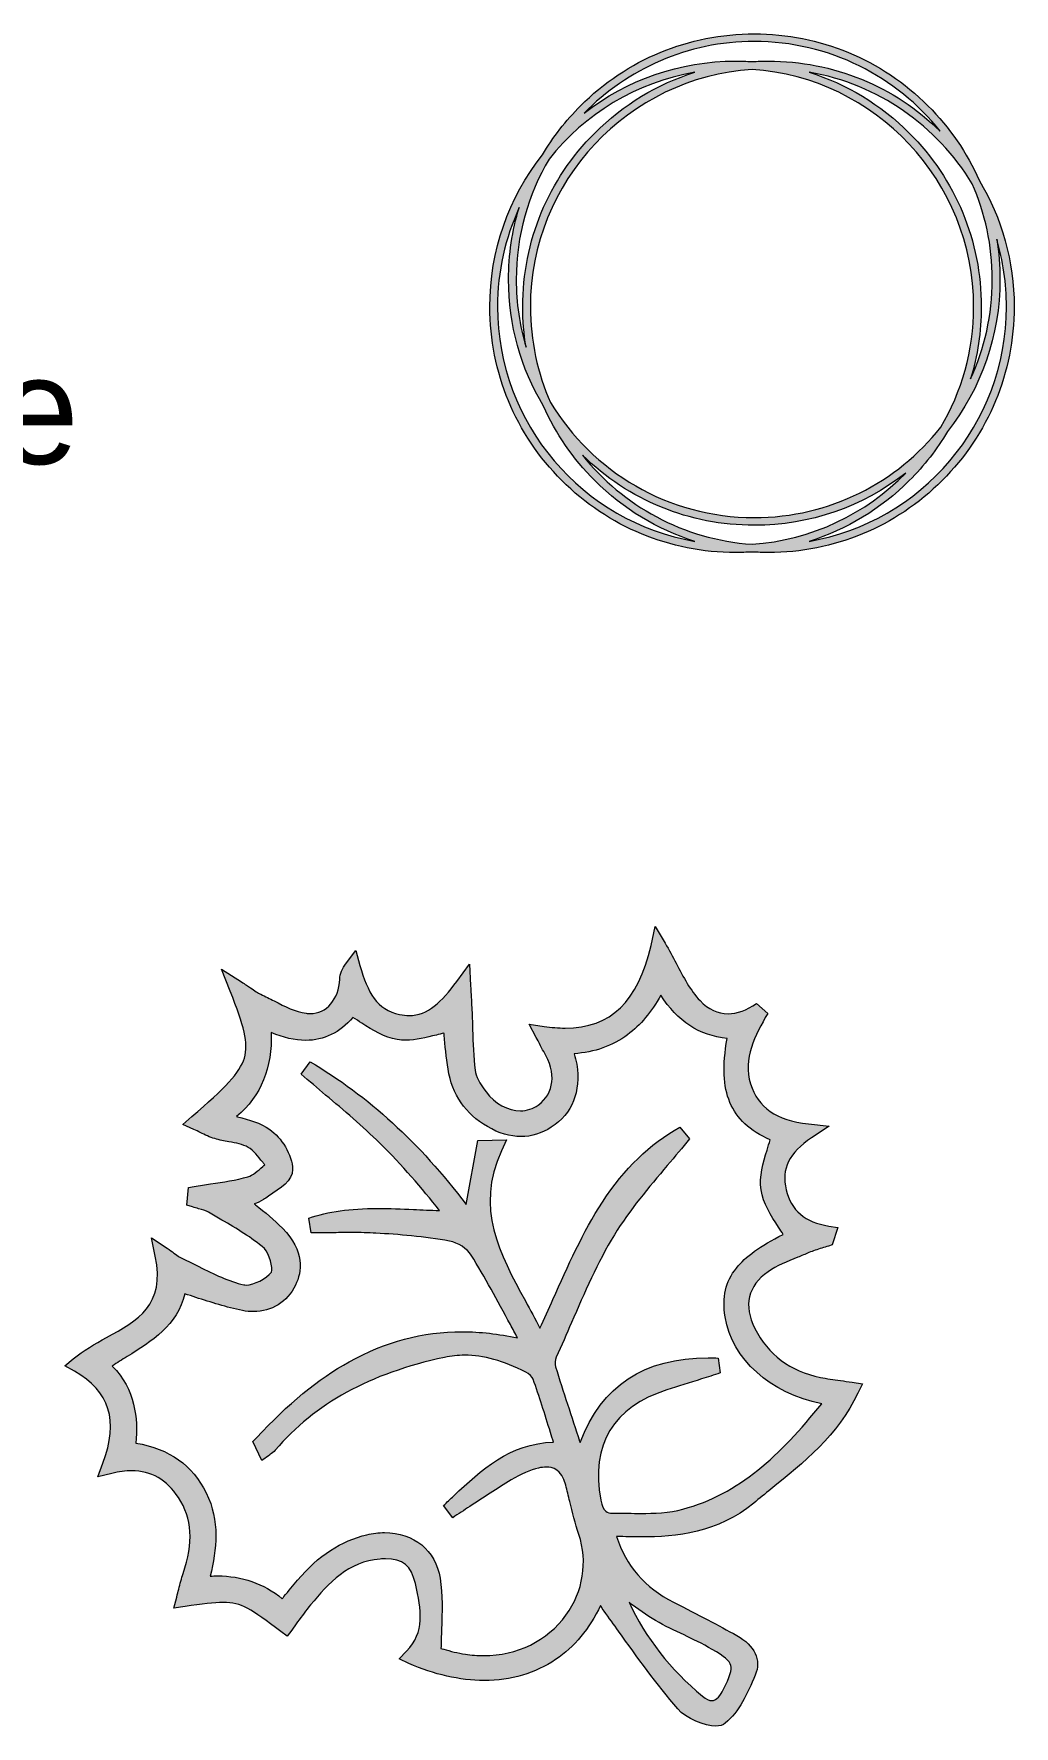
# Model space of a CAD drawing. Header units: inches. Extents: x 792 to 7891, y -1159 to 2748.
# Drawn here: x 2479 to 3759, y -1122 to 1087 of the extents above; entities that cross this region are included whole.
import ezdxf

# ---------------------------------------------------------------- set-up
doc = ezdxf.new("R2010")
doc.units = ezdxf.units.IN
doc.header["$MEASUREMENT"] = 0
doc.layers.add('Layer 1', color=7, linetype='Continuous')

# ---------------------------------------------------------------- blocks, each defined once
blk = doc.blocks.new('block 8')
at = {"layer": 'Layer 1', "lineweight": 0}
for points, knots in [([(3547.3, -672.8), (3542, -672), (3537, -671.4), (3532.2, -670.7), (3522.5, -669.4), (3514.1, -668.2), (3505.8, -666.5), (3466.2, -658.5), (3437.4, -637), (3420.2, -602.7), (3405.1, -572.6), (3411.1, -547), (3437.6, -528.6), (3449, -520.7), (3462.2, -515.4), (3476.2, -509.7), (3481, -507.8), (3486, -505.8), (3490.8, -503.7), (3496.1, -501.4), (3501.8, -499.6), (3507.7, -497.8), (3510.5, -497), (3513.4, -496.1), (3516.2, -495.2), (3516.2, -495.2), (3521.1, -493.6), (3521.1, -493.6), (3521.1, -493.6), (3528.5, -470.9), (3528.5, -470.9), (3528.5, -470.9), (3516.9, -469), (3516.9, -469), (3485.8, -464.1), (3467.5, -448.6), (3461, -421.6), (3454.4, -394.6), (3465, -373), (3494.2, -353.9), (3494.2, -353.9), (3517.3, -338.8), (3517.3, -338.8), (3517.3, -338.8), (3490, -335.6), (3490, -335.6), (3447.7, -330.6), (3424.4, -314.4), (3414.5, -283.3), (3403.9, -250.1), (3420.6, -220.3), (3436.9, -191.4), (3436.9, -191.4), (3422.4, -178.3), (3422.4, -178.3), (3409.6, -187.3), (3397.1, -191.8), (3385.2, -191.8), (3371.8, -191.8), (3359.5, -186.1), (3348.7, -174.7), (3336, -161.5), (3326.9, -144.1), (3317.3, -125.8), (3312.8, -117.2), (3308.2, -108.4), (3303, -99.7), (3303, -99.7), (3290.2, -78.1), (3290.2, -78.1), (3290.2, -78.1), (3284.6, -102.6), (3284.6, -102.6), (3267.9, -176.2), (3232.2, -210.5), (3172.5, -210.5), (3163.9, -210.5), (3154.7, -209.7), (3145.2, -208.3), (3145.2, -208.3), (3125.6, -205.4), (3125.6, -205.4), (3125.6, -205.4), (3134.8, -222.9), (3134.8, -222.9), (3136.5, -225.9), (3137.8, -228.5), (3138.9, -230.7), (3141.1, -234.9), (3142.6, -238), (3144.5, -241.1), (3161.2, -269), (3158.5, -295.8), (3137.3, -311), (3130.6, -315.9), (3122.5, -318.5), (3114, -318.5), (3097.8, -318.5), (3081, -309.2), (3069.2, -293.8), (3060.8, -282.9), (3056.1, -273.4), (3055, -265.5), (3052.7, -248.2), (3052.2, -230.1), (3051.7, -212.5), (3051.5, -205.1), (3051.2, -197.3), (3050.9, -189.7), (3050.6, -184), (3050.3, -178.3), (3049.9, -170.5), (3049.6, -166.1), (3049.4, -161.1), (3049, -155), (3049, -155), (3047.5, -127.2), (3047.5, -127.2), (3047.5, -127.2), (3031, -149.6), (3031, -149.6), (3011.3, -176.4), (2993.1, -194.2), (2968.9, -194.2), (2964.9, -194.2), (2960.7, -193.7), (2956.4, -192.8), (2926.5, -186.5), (2914.8, -164.5), (2904.6, -128.7), (2904.6, -128.7), (2899.1, -109.3), (2899.1, -109.3), (2899.1, -109.3), (2887, -125.4), (2887, -125.4), (2881.3, -133.1), (2878.5, -139.8), (2878.2, -146.7), (2877, -173.1), (2861.1, -191.6), (2839.5, -191.6), (2837.8, -191.6), (2836.1, -191.5), (2834.3, -191.2), (2820.5, -189.5), (2806.9, -182.5), (2792.4, -175), (2786.9, -172.1), (2781.1, -169.1), (2775.3, -166.4), (2771.3, -164.6), (2767.3, -161.9), (2761.7, -158.1), (2758.4, -155.8), (2754.7, -153.3), (2750, -150.3), (2750, -150.3), (2724, -133.6), (2724, -133.6), (2724, -133.6), (2735.3, -162.4), (2735.3, -162.4), (2753.1, -207.8), (2759.6, -230), (2753.7, -249.6), (2747.6, -269.6), (2728.5, -288.6), (2685.1, -326.1), (2685.1, -326.1), (2673.3, -336.4), (2673.3, -336.4), (2673.3, -336.4), (2687.5, -342.8), (2687.5, -342.8), (2690.5, -344.2), (2693.4, -345.6), (2696.1, -346.9), (2702.5, -350), (2708.4, -353), (2715.1, -354.9), (2721.1, -356.7), (2727.3, -357.9), (2733.3, -358.9), (2742.8, -360.7), (2751.7, -362.3), (2758.6, -366.3), (2765.6, -370.3), (2771.5, -377.8), (2777.7, -385.7), (2778.6, -386.8), (2779.4, -387.9), (2780.3, -389), (2779.5, -389.8), (2778.7, -390.5), (2777.8, -391.2), (2771.1, -397.1), (2764.7, -402.7), (2758.2, -404.6), (2742.7, -409.2), (2726.6, -411.6), (2709.5, -414), (2702.5, -415), (2695.3, -416.1), (2688.2, -417.3), (2688.2, -417.3), (2680.6, -418.6), (2680.6, -418.6), (2680.6, -418.6), (2678.5, -441.6), (2678.5, -441.6), (2678.5, -441.6), (2686.1, -444), (2686.1, -444), (2688.8, -444.9), (2691.4, -445.6), (2694, -446.3), (2698.8, -447.6), (2703.4, -448.8), (2706.8, -450.9), (2712.6, -454.3), (2718.5, -457.8), (2724.2, -461.1), (2743.5, -472.4), (2763.6, -484), (2779.8, -498.5), (2786.6, -504.5), (2791.1, -524.2), (2788.9, -529), (2782.6, -537.6), (2766.3, -546), (2755.9, -546), (2754.8, -546), (2753.9, -545.9), (2753, -545.7), (2733.1, -541.3), (2714.3, -531.9), (2694.3, -522), (2687.3, -518.5), (2680.1, -514.9), (2672.9, -511.5), (2669.6, -510), (2666.3, -507.6), (2661.7, -504.3), (2659.2, -502.4), (2656.3, -500.3), (2652.9, -498), (2652.9, -498), (2632.5, -484.2), (2632.5, -484.2), (2632.5, -484.2), (2637.4, -508.3), (2637.4, -508.3), (2650.5, -572.4), (2615, -591.9), (2573.8, -614.5), (2558.8, -622.8), (2543.3, -631.3), (2530.3, -642.3), (2530.3, -642.3), (2519.3, -651.6), (2519.3, -651.6), (2519.3, -651.6), (2531.9, -658.6), (2531.9, -658.6), (2578.1, -684.6), (2589.8, -722.7), (2569, -778.7), (2569, -778.7), (2562.4, -796.3), (2562.4, -796.3), (2562.4, -796.3), (2580.7, -791.9), (2580.7, -791.9), (2589.9, -789.7), (2598.6, -788.5), (2606.6, -788.5), (2632.2, -788.5), (2652.2, -800), (2667.7, -823.5), (2685.5, -850.8), (2687.5, -882.2), (2673.7, -922.5), (2671.5, -929.2), (2669.8, -935.9), (2668, -943), (2667.2, -946.3), (2666.3, -949.7), (2665.4, -953.3), (2665.4, -953.3), (2661.5, -968), (2661.5, -968), (2661.5, -968), (2676.5, -965.7), (2676.5, -965.7), (2698.5, -962.4), (2713.9, -960.3), (2726, -960.3), (2750, -960.3), (2762.4, -968.8), (2801.4, -998.4), (2801.4, -998.4), (2809.4, -1004.5), (2809.4, -1004.5), (2809.4, -1004.5), (2815.5, -996.4), (2815.5, -996.4), (2818.1, -992.9), (2820.7, -989.3), (2823.2, -985.8), (2828.7, -978.4), (2834.3, -970.6), (2840.2, -963.5), (2863.5, -935), (2889.8, -906.9), (2930.8, -903.7), (2933.3, -903.5), (2935.7, -903.4), (2938, -903.4), (2960.6, -903.4), (2971.6, -912.4), (2977, -935.8), (2985.1, -970.5), (2989.4, -999.1), (2965.5, -1023.9), (2965.5, -1023.9), (2955.6, -1034.2), (2955.6, -1034.2), (2955.6, -1034.2), (2968.6, -1040), (2968.6, -1040), (3001.1, -1054.5), (3035, -1062.2), (3066.8, -1062.2), (3102, -1062.2), (3133.4, -1053), (3160, -1034.9), (3184.4, -1018.4), (3204.1, -994.7), (3218.8, -964.3), (3220.1, -966.9), (3221.6, -969.4), (3223.3, -971.7), (3229.7, -980.4), (3236.1, -989.4), (3242.3, -998), (3266.6, -1031.9), (3291.8, -1066.9), (3319.5, -1099.3), (3330.1, -1111.8), (3355.4, -1121.9), (3369.2, -1121.9), (3374.4, -1121.9), (3378.6, -1120.6), (3381.6, -1118), (3399.6, -1102.9), (3410.4, -1079.7), (3420.7, -1055.2), (3428.9, -1035.7), (3419.9, -1016.4), (3396.6, -1003.6), (3372.8, -990.5), (3346.6, -976.7), (3314.1, -960.1), (3276.6, -940.9), (3252.2, -912.7), (3239.7, -874.2), (3250.3, -874.6), (3260.9, -874.9), (3271.4, -874.9), (3317.9, -874.9), (3371.8, -869.6), (3418.7, -830.7), (3426, -824.6), (3433.6, -818.5), (3441, -812.5), (3483.9, -778), (3528.2, -742.2), (3554.8, -687.1), (3554.8, -687.1), (3560.7, -674.9), (3560.7, -674.9), (3560.7, -674.9), (3547.3, -672.8), (3547.3, -672.8)], [0, 0, 0, 0, 1, 1, 1, 2, 2, 2, 3, 3, 3, 4, 4, 4, 5, 5, 5, 6, 6, 6, 7, 7, 7, 8, 8, 8, 9, 9, 9, 10, 10, 10, 11, 11, 11, 12, 12, 12, 13, 13, 13, 14, 14, 14, 15, 15, 15, 16, 16, 16, 17, 17, 17, 18, 18, 18, 19, 19, 19, 20, 20, 20, 21, 21, 21, 22, 22, 22, 23, 23, 23, 24, 24, 24, 25, 25, 25, 26, 26, 26, 27, 27, 27, 28, 28, 28, 29, 29, 29, 30, 30, 30, 31, 31, 31, 32, 32, 32, 33, 33, 33, 34, 34, 34, 35, 35, 35, 36, 36, 36, 37, 37, 37, 38, 38, 38, 39, 39, 39, 40, 40, 40, 41, 41, 41, 42, 42, 42, 43, 43, 43, 44, 44, 44, 45, 45, 45, 46, 46, 46, 47, 47, 47, 48, 48, 48, 49, 49, 49, 50, 50, 50, 51, 51, 51, 52, 52, 52, 53, 53, 53, 54, 54, 54, 55, 55, 55, 56, 56, 56, 57, 57, 57, 58, 58, 58, 59, 59, 59, 60, 60, 60, 61, 61, 61, 62, 62, 62, 63, 63, 63, 64, 64, 64, 65, 65, 65, 66, 66, 66, 67, 67, 67, 68, 68, 68, 69, 69, 69, 70, 70, 70, 71, 71, 71, 72, 72, 72, 73, 73, 73, 74, 74, 74, 75, 75, 75, 76, 76, 76, 77, 77, 77, 78, 78, 78, 79, 79, 79, 80, 80, 80, 81, 81, 81, 82, 82, 82, 83, 83, 83, 84, 84, 84, 85, 85, 85, 86, 86, 86, 87, 87, 87, 88, 88, 88, 89, 89, 89, 90, 90, 90, 91, 91, 91, 92, 92, 92, 93, 93, 93, 94, 94, 94, 95, 95, 95, 96, 96, 96, 97, 97, 97, 98, 98, 98, 99, 99, 99, 100, 100, 100, 101, 101, 101, 102, 102, 102, 103, 103, 103, 104, 104, 104, 105, 105, 105, 106, 106, 106, 107, 107, 107, 108, 108, 108, 109, 109, 109, 110, 110, 110, 111, 111, 111, 112, 112, 112, 113, 113, 113, 114, 114, 114, 115, 115, 115, 116, 116, 116, 117, 117, 117, 118, 118, 118, 119, 119, 119, 120, 120, 120, 121, 121, 121, 122, 122, 122, 123, 123, 123, 124, 124, 124, 125, 125, 125, 126, 126, 126, 127, 127, 127, 128, 128, 128, 128]), ([(3326.3, -838.6), (3308.3, -843.5), (3288.4, -844.1), (3271.3, -844.1), (3265.8, -844.1), (3260.1, -844), (3254.6, -844), (3249.1, -843.9), (3243.3, -843.8), (3237.7, -843.8), (3236.5, -843.8), (3235.3, -843.8), (3234.1, -843.8), (3234.1, -843.8), (3234, -843.8), (3234, -843.8), (3228.2, -843.8), (3221.9, -842.5), (3219, -826.8), (3205.7, -754.3), (3235.6, -704.6), (3305.3, -683), (3320, -678.4), (3334.9, -673.6), (3350.6, -668.6), (3358.4, -666.1), (3366.4, -663.5), (3375, -660.8), (3375, -660.8), (3372.4, -641.3), (3372.4, -641.3), (3368, -641.1), (3363.6, -641), (3359.4, -641), (3275.5, -641), (3220.5, -677.2), (3192, -751.6), (3191.8, -751), (3191.6, -750.4), (3191.4, -749.8), (3180.9, -718), (3170.1, -685), (3160, -652.7), (3158.9, -649.2), (3159.3, -643.7), (3160.9, -640.2), (3167.7, -625.2), (3174.4, -609.9), (3180.8, -595.1), (3197.6, -556.4), (3214.9, -516.4), (3236.8, -480.5), (3256.8, -447.8), (3281.8, -418.4), (3305.9, -390), (3316.1, -377.9), (3325.8, -366.5), (3334.9, -355.1), (3334.9, -355.1), (3322.2, -340.1), (3322.2, -340.1), (3282.9, -361.8), (3249.9, -393.8), (3221.1, -437.8), (3195.8, -476.7), (3175.9, -521.4), (3156.6, -564.7), (3151.1, -577.1), (3145.4, -589.9), (3139.6, -602.5), (3133.5, -590.4), (3127, -578.5), (3120.6, -566.8), (3086.8, -504.8), (3054.8, -446.3), (3089.3, -370.8), (3089.3, -370.8), (3096, -356.3), (3096, -356.3), (3096, -356.3), (3058.7, -357.2), (3058.7, -357.2), (3058.7, -357.2), (3043.4, -440.9), (3043.4, -440.9), (2982.3, -360.4), (2915.5, -299.2), (2839.5, -254.4), (2839.5, -254.4), (2827.9, -270.6), (2827.9, -270.6), (2838.5, -279.8), (2849.3, -289), (2859.8, -297.9), (2883.6, -318), (2908.1, -338.7), (2930.5, -360.7), (2959.4, -388.9), (2985.7, -420.1), (3008.5, -448.6), (2997.1, -448.4), (2985.6, -447.9), (2974.4, -447.4), (2959, -446.7), (2943.2, -446), (2927.5, -446), (2891.4, -446), (2863.7, -449.9), (2837.7, -458.5), (2837.7, -458.5), (2840.9, -478), (2840.9, -478), (2849.6, -478), (2858.5, -477.9), (2867.1, -477.7), (2875.6, -477.6), (2884.4, -477.5), (2893, -477.5), (2905.5, -477.5), (2915.8, -477.7), (2925.3, -478.3), (2954.5, -480), (2988.8, -482.5), (3021.7, -488.6), (3032.3, -490.6), (3045, -498.8), (3049.9, -506.9), (3067.7, -535.9), (3083.9, -565.9), (3101, -597.7), (3104.1, -603.4), (3107.2, -609.1), (3110.3, -615), (3085.7, -609.7), (3061.5, -607), (3038.3, -607), (2986.3, -607), (2937.9, -619.8), (2890.6, -646.2), (2850.1, -668.6), (2810.5, -701.1), (2769.5, -745.5), (2769.5, -745.5), (2764.9, -750.4), (2764.9, -750.4), (2764.9, -750.4), (2776.4, -775.2), (2776.4, -775.2), (2776.4, -775.2), (2786.3, -767.9), (2786.3, -767.9), (2786.7, -767.6), (2787.2, -767.2), (2787.8, -766.8), (2789.7, -765.6), (2792.1, -764.1), (2794.1, -761.7), (2846.4, -700.3), (2916.6, -661.7), (3015.1, -640.4), (3023.7, -638.5), (3032.5, -637.6), (3041.3, -637.6), (3065.8, -637.6), (3092, -644.8), (3121.3, -659.7), (3125.5, -661.9), (3129.8, -666), (3130.8, -668.9), (3138.6, -691.4), (3145.8, -714.2), (3153.3, -738.3), (3154.6, -742.5), (3155.9, -746.8), (3157.3, -751.1), (3099.8, -752.7), (3062.8, -787.5), (3027.1, -821.2), (3022.7, -825.4), (3018.1, -829.8), (3013.5, -833.9), (3013.5, -833.9), (3025.7, -849.7), (3025.7, -849.7), (3033.1, -844.9), (3040.6, -839.9), (3047.9, -835.1), (3065.5, -823.5), (3083.7, -811.4), (3102, -800.4), (3114.8, -792.7), (3126.9, -787.5), (3137.9, -784.9), (3141.4, -784.1), (3144.8, -783.7), (3147.8, -783.7), (3156, -783.7), (3167.6, -786.1), (3173.2, -807.1), (3175.1, -814.2), (3176.9, -821.4), (3178.6, -828.5), (3182.1, -842.7), (3185.7, -857.4), (3190.4, -871.6), (3202.2, -907.5), (3196.1, -945.8), (3173.6, -976.8), (3149.2, -1010.5), (3110, -1029.8), (3066, -1029.8), (3066, -1029.8), (3066, -1029.8), (3066, -1029.8), (3058.2, -1029.8), (3050.2, -1029.2), (3042.2, -1028), (3032.5, -1026.5), (3022.6, -1023.9), (3013.9, -1021.5), (3012.7, -1021.2), (3011.5, -1020.9), (3010.4, -1020.5), (3010.5, -1012.1), (3010.8, -1003.9), (3011.1, -995.9), (3011.9, -972.6), (3012.7, -950.6), (3009.2, -928.8), (3003.5, -892.5), (2975, -869.1), (2936.7, -869.1), (2929.1, -869.1), (2921.3, -870.1), (2913.6, -871.9), (2880.1, -879.9), (2850.4, -899.3), (2822.9, -931.3), (2817, -938.2), (2811.3, -945.3), (2805.4, -952.7), (2804.7, -953.6), (2803.9, -954.5), (2803.2, -955.5), (2778.2, -935.4), (2750.5, -925.7), (2718.8, -925.7), (2715.7, -925.7), (2712.4, -925.8), (2709.1, -926), (2717.6, -890.9), (2722.1, -854), (2703.9, -817.3), (2686, -781.2), (2656, -759.9), (2612.1, -752.3), (2614.7, -720.1), (2611.7, -682.3), (2581.2, -651.8), (2587.5, -647.5), (2594.1, -643.5), (2600.5, -639.5), (2632.8, -619.4), (2666.2, -598.7), (2675.9, -557.5), (2680.8, -559.1), (2685.6, -560.6), (2690.3, -562.2), (2710, -568.5), (2730.4, -575.2), (2751.3, -579.3), (2756.1, -580.2), (2760.9, -580.7), (2765.6, -580.7), (2789.5, -580.7), (2809.5, -568.1), (2820.4, -546.1), (2829, -528.8), (2833.1, -501.9), (2803.4, -471.7), (2792.6, -460.7), (2780.7, -451.2), (2768.1, -441.1), (2767.6, -440.7), (2767.1, -440.3), (2766.6, -439.9), (2770.8, -438.7), (2774.9, -437), (2778.6, -434.5), (2780.6, -433.1), (2782.8, -431.7), (2785.1, -430.1), (2800.7, -419.9), (2816.8, -409.4), (2816.7, -395.2), (2816.6, -375.8), (2801.5, -353.4), (2786.9, -342.8), (2774.9, -334.1), (2760.2, -330.3), (2744.7, -326.3), (2744.3, -326.2), (2744, -326.1), (2743.6, -326), (2775.6, -298.7), (2790.4, -262.5), (2788.6, -216.3), (2804.6, -223.1), (2819.7, -226.6), (2833.6, -226.6), (2857.7, -226.6), (2878.4, -216.5), (2895.4, -196.8), (2899.3, -199.1), (2903.2, -201.6), (2907, -204), (2921.5, -213.3), (2936.6, -222.9), (2953.4, -225.6), (2956.9, -226.1), (2960.5, -226.4), (2964.2, -226.4), (2977.7, -226.4), (2991.3, -222.9), (3004.4, -219.6), (3007.7, -218.7), (3011, -217.9), (3014.3, -217.1), (3014.4, -218), (3014.5, -219), (3014.5, -219.9), (3015.7, -232.7), (3017.1, -248.6), (3019.6, -264.2), (3025, -297.4), (3042.3, -322.7), (3071, -339.2), (3085.9, -347.9), (3100.7, -352.2), (3114.9, -352.2), (3128.7, -352.2), (3142, -348.1), (3154.4, -340), (3181.8, -322.1), (3193.2, -293.7), (3187.6, -257.8), (3186.9, -253.1), (3185.6, -248.6), (3184.2, -244), (3210.8, -242.2), (3234.3, -233.8), (3254, -219.2), (3271, -206.6), (3285.3, -189.6), (3297.4, -167.6), (3319.1, -201.7), (3347.7, -220.3), (3384, -224.1), (3377.7, -259.9), (3378.8, -286.6), (3387.6, -307.5), (3396.5, -328.8), (3413.3, -344.5), (3440.1, -356.5), (3438.9, -360.9), (3437.5, -365.4), (3436.2, -369.7), (3431, -386.8), (3425.6, -404.5), (3428.3, -421.8), (3431, -439.6), (3441.2, -455.3), (3451.1, -470.5), (3453.2, -473.7), (3455.3, -476.9), (3457.2, -479.9), (3427, -495.1), (3407.9, -508.8), (3396, -523.9), (3381.9, -541.6), (3377.3, -561.8), (3381.4, -587.5), (3390.3, -643), (3440.2, -687.4), (3507.5, -700.9), (3452.6, -769.1), (3399.8, -818.5), (3326.3, -838.6)], [0, 0, 0, 0, 1, 1, 1, 2, 2, 2, 3, 3, 3, 4, 4, 4, 5, 5, 5, 6, 6, 6, 7, 7, 7, 8, 8, 8, 9, 9, 9, 10, 10, 10, 11, 11, 11, 12, 12, 12, 13, 13, 13, 14, 14, 14, 15, 15, 15, 16, 16, 16, 17, 17, 17, 18, 18, 18, 19, 19, 19, 20, 20, 20, 21, 21, 21, 22, 22, 22, 23, 23, 23, 24, 24, 24, 25, 25, 25, 26, 26, 26, 27, 27, 27, 28, 28, 28, 29, 29, 29, 30, 30, 30, 31, 31, 31, 32, 32, 32, 33, 33, 33, 34, 34, 34, 35, 35, 35, 36, 36, 36, 37, 37, 37, 38, 38, 38, 39, 39, 39, 40, 40, 40, 41, 41, 41, 42, 42, 42, 43, 43, 43, 44, 44, 44, 45, 45, 45, 46, 46, 46, 47, 47, 47, 48, 48, 48, 49, 49, 49, 50, 50, 50, 51, 51, 51, 52, 52, 52, 53, 53, 53, 54, 54, 54, 55, 55, 55, 56, 56, 56, 57, 57, 57, 58, 58, 58, 59, 59, 59, 60, 60, 60, 61, 61, 61, 62, 62, 62, 63, 63, 63, 64, 64, 64, 65, 65, 65, 66, 66, 66, 67, 67, 67, 68, 68, 68, 69, 69, 69, 70, 70, 70, 71, 71, 71, 72, 72, 72, 73, 73, 73, 74, 74, 74, 75, 75, 75, 76, 76, 76, 77, 77, 77, 78, 78, 78, 79, 79, 79, 80, 80, 80, 81, 81, 81, 82, 82, 82, 83, 83, 83, 84, 84, 84, 85, 85, 85, 86, 86, 86, 87, 87, 87, 88, 88, 88, 89, 89, 89, 90, 90, 90, 91, 91, 91, 92, 92, 92, 93, 93, 93, 94, 94, 94, 95, 95, 95, 96, 96, 96, 97, 97, 97, 98, 98, 98, 99, 99, 99, 100, 100, 100, 101, 101, 101, 102, 102, 102, 103, 103, 103, 104, 104, 104, 105, 105, 105, 106, 106, 106, 107, 107, 107, 108, 108, 108, 109, 109, 109, 110, 110, 110, 111, 111, 111, 112, 112, 112, 113, 113, 113, 114, 114, 114, 115, 115, 115, 116, 116, 116, 117, 117, 117, 118, 118, 118, 119, 119, 119, 120, 120, 120, 121, 121, 121, 122, 122, 122, 123, 123, 123, 124, 124, 124, 125, 125, 125, 126, 126, 126, 127, 127, 127, 128, 128, 128, 129, 129, 129, 129]), ([(3327.7, -1002.8), (3338.9, -1007.9), (3351, -1014.1), (3364.6, -1021.8), (3380.2, -1030.7), (3387.2, -1036.7), (3388.8, -1042.5), (3390.4, -1048.3), (3387.5, -1057.6), (3379, -1074.5), (3375.7, -1080.9), (3370.5, -1088.6), (3364, -1088.6), (3360.6, -1088.6), (3356.4, -1086.6), (3352, -1082.9), (3309.6, -1047.8), (3277.5, -1006.6), (3256, -959.9), (3277.7, -978.4), (3302.8, -991.5), (3327.7, -1002.8)], [0, 0, 0, 0, 1, 1, 1, 2, 2, 2, 3, 3, 3, 4, 4, 4, 5, 5, 5, 6, 6, 6, 7, 7, 7, 7])]:
    blk.add_open_spline(points, degree=3, knots=knots, dxfattribs=at)

msp = doc.modelspace()

# ---------------------------------------------------------------- hatches: boundary and pattern name
at = {"layer": 'Layer 1', "true_color": 0x54320c}
h = msp.add_hatch(color=48, dxfattribs=at)
h.dxf.hatch_style = 2
edge = h.paths.add_edge_path()
edge.add_spline(control_points=[(3713, 896.4), (3697.2, 932.1), (3674.7, 965), (3646.2, 993.5), (3585.7, 1054.1), (3505.1, 1087.5), (3419.4, 1087.5), (3333.7, 1087.5), (3253.2, 1054.1), (3192.6, 993.5), (3173.2, 974.1), (3156.5, 952.6), (3142.9, 929.5), (3098.4, 873.2), (3074.2, 804), (3074.2, 731.1), (3074.2, 645.4), (3107.6, 564.9), (3168.2, 504.3), (3228.8, 443.7), (3309.3, 410.3), (3395, 410.3), (3402.2, 410.3), (3409.4, 410.6), (3416.5, 411), (3423.6, 410.6), (3430.7, 410.3), (3437.9, 410.3), (3523.6, 410.3), (3604.2, 443.7), (3664.7, 504.3), (3725.3, 564.9), (3758.7, 645.4), (3758.7, 731.1), (3758.7, 790.3), (3742.8, 847), (3713, 896.4)], knot_values=[0, 0, 0, 0, 1, 1, 1, 2, 2, 2, 3, 3, 3, 4, 4, 4, 5, 5, 5, 6, 6, 6, 7, 7, 7, 8, 8, 8, 9, 9, 9, 10, 10, 10, 11, 11, 11, 12, 12, 12, 12], degree=3, periodic=1)
edge = h.paths.add_edge_path()
edge.add_spline(control_points=[(3730.2, 766.7), (3730.2, 720.4), (3720, 676.5), (3701.9, 637.1), (3711, 667.1), (3715.8, 698.8), (3715.8, 731.1), (3715.8, 816.8), (3682.4, 897.4), (3621.8, 957.9), (3584.6, 995.2), (3539.8, 1022.1), (3491, 1037.4), (3581.2, 1021.8), (3658.2, 967.2), (3703.9, 891.7), (3720.8, 853.4), (3730.2, 811.1), (3730.2, 766.7)], knot_values=[0, 0, 0, 0, 1, 1, 1, 2, 2, 2, 3, 3, 3, 4, 4, 4, 5, 5, 5, 6, 6, 6, 6], degree=3, periodic=1)
edge = h.paths.add_edge_path()
edge.add_spline(control_points=[(3416.5, 421.1), (3327, 427.2), (3247.8, 471.4), (3195, 537.5), (3255.3, 478.4), (3334.9, 445.9), (3419.4, 445.9), (3492.1, 445.9), (3561, 469.9), (3617.3, 514.1), (3565.5, 461.1), (3494.9, 426.5), (3416.5, 421.1)], knot_values=[0, 0, 0, 0, 1, 1, 1, 2, 2, 2, 3, 3, 3, 4, 4, 4, 4], degree=3, periodic=1)
edge = h.paths.add_edge_path()
edge.add_spline(control_points=[(3419.4, 455.9), (3306.8, 455.9), (3207.9, 516.1), (3153.4, 606.1), (3136.5, 644.4), (3127.1, 686.7), (3127.1, 731.1), (3127.1, 895.3), (3255.1, 1030.1), (3416.5, 1041.1), (3577.9, 1030.1), (3705.8, 895.3), (3705.8, 731.1), (3705.8, 673.8), (3690.2, 620), (3662.9, 573.8), (3606, 502), (3518, 455.9), (3419.4, 455.9)], knot_values=[0, 0, 0, 0, 1, 1, 1, 2, 2, 2, 3, 3, 3, 4, 4, 4, 5, 5, 5, 6, 6, 6, 6], degree=3, periodic=1)
edge = h.paths.add_edge_path()
edge.add_spline(control_points=[(3341.9, 1037.4), (3293.1, 1022.1), (3248.3, 995.2), (3211.1, 957.9), (3150.5, 897.4), (3117.1, 816.8), (3117.1, 731.1), (3117.1, 713.2), (3118.6, 695.6), (3121.4, 678.3), (3113.1, 706.3), (3108.6, 736), (3108.6, 766.7), (3108.6, 824), (3124.3, 877.8), (3151.5, 924), (3198, 982.6), (3265.2, 1024.1), (3341.9, 1037.4)], knot_values=[0, 0, 0, 0, 1, 1, 1, 2, 2, 2, 3, 3, 3, 4, 4, 4, 5, 5, 5, 6, 6, 6, 6], degree=3, periodic=1)
edge = h.paths.add_edge_path()
edge.add_spline(control_points=[(3419.4, 1077.5), (3517.6, 1077.5), (3605.3, 1031.7), (3662.3, 960.3), (3602, 1019.4), (3522.5, 1051.9), (3437.9, 1051.9), (3430.7, 1051.9), (3423.6, 1051.6), (3416.5, 1051.2), (3409.4, 1051.6), (3402.2, 1051.9), (3395, 1051.9), (3322.4, 1051.9), (3253.4, 1027.9), (3197.2, 983.7), (3253.6, 1041.5), (3332.4, 1077.5), (3419.4, 1077.5)], knot_values=[0, 0, 0, 0, 1, 1, 1, 2, 2, 2, 3, 3, 3, 4, 4, 4, 5, 5, 5, 6, 6, 6, 6], degree=3, periodic=1)
edge = h.paths.add_edge_path()
edge.add_spline(control_points=[(3084.2, 731.1), (3084.2, 777.3), (3094.4, 821.3), (3112.6, 860.7), (3103.4, 830.6), (3098.6, 799), (3098.6, 766.7), (3098.6, 707.5), (3114.5, 650.8), (3144.3, 601.4), (3160.1, 565.7), (3182.6, 532.8), (3211.1, 504.3), (3248.3, 467.1), (3293.1, 440.1), (3341.9, 424.9), (3195.8, 450.1), (3084.2, 577.8), (3084.2, 731.1)], knot_values=[0, 0, 0, 0, 1, 1, 1, 2, 2, 2, 3, 3, 3, 4, 4, 4, 5, 5, 5, 6, 6, 6, 6], degree=3, periodic=1)
edge = h.paths.add_edge_path()
edge.add_spline(control_points=[(3491, 424.9), (3539.8, 440.1), (3584.6, 467.1), (3621.8, 504.3), (3641.3, 523.7), (3657.9, 545.2), (3671.5, 568.2), (3716, 624.6), (3740.2, 693.8), (3740.2, 766.7), (3740.2, 784.6), (3738.7, 802.2), (3735.9, 819.5), (3744.2, 791.5), (3748.7, 761.8), (3748.7, 731.1), (3748.7, 577.8), (3637.2, 450.1), (3491, 424.9)], knot_values=[0, 0, 0, 0, 1, 1, 1, 2, 2, 2, 3, 3, 3, 4, 4, 4, 5, 5, 5, 6, 6, 6, 6], degree=3, periodic=1)
h = msp.add_hatch(color=48, dxfattribs=at)
h.dxf.hatch_style = 2
edge = h.paths.add_edge_path()
edge.add_spline(control_points=[(3547.3, -672.8), (3542, -672), (3537, -671.4), (3532.2, -670.7), (3522.5, -669.4), (3514.1, -668.2), (3505.8, -666.5), (3466.2, -658.5), (3437.4, -637), (3420.2, -602.7), (3405.1, -572.6), (3411.1, -547), (3437.6, -528.6), (3449, -520.7), (3462.2, -515.4), (3476.2, -509.7), (3481, -507.8), (3486, -505.8), (3490.8, -503.7), (3496.1, -501.4), (3501.8, -499.6), (3507.7, -497.8), (3510.5, -497), (3513.4, -496.1), (3516.2, -495.2), (3516.2, -495.2), (3521.1, -493.6), (3521.1, -493.6), (3521.1, -493.6), (3528.5, -470.9), (3528.5, -470.9), (3528.5, -470.9), (3516.9, -469), (3516.9, -469), (3485.8, -464.1), (3467.5, -448.6), (3461, -421.6), (3454.4, -394.6), (3465, -373), (3494.2, -353.9), (3494.2, -353.9), (3517.3, -338.8), (3517.3, -338.8), (3517.3, -338.8), (3490, -335.6), (3490, -335.6), (3447.7, -330.6), (3424.4, -314.4), (3414.5, -283.3), (3403.9, -250.1), (3420.6, -220.3), (3436.9, -191.4), (3436.9, -191.4), (3422.4, -178.3), (3422.4, -178.3), (3409.6, -187.3), (3397.1, -191.8), (3385.2, -191.8), (3371.8, -191.8), (3359.5, -186.1), (3348.7, -174.7), (3336, -161.5), (3326.9, -144.1), (3317.3, -125.8), (3312.8, -117.2), (3308.2, -108.4), (3303, -99.7), (3303, -99.7), (3290.2, -78.1), (3290.2, -78.1), (3290.2, -78.1), (3284.6, -102.6), (3284.6, -102.6), (3267.9, -176.2), (3232.2, -210.5), (3172.5, -210.5), (3163.9, -210.5), (3154.7, -209.7), (3145.2, -208.3), (3145.2, -208.3), (3125.6, -205.4), (3125.6, -205.4), (3125.6, -205.4), (3134.8, -222.9), (3134.8, -222.9), (3136.5, -225.9), (3137.8, -228.5), (3138.9, -230.7), (3141.1, -234.9), (3142.6, -238), (3144.5, -241.1), (3161.2, -269), (3158.5, -295.8), (3137.3, -311), (3130.6, -315.9), (3122.5, -318.5), (3114, -318.5), (3097.8, -318.5), (3081, -309.2), (3069.2, -293.8), (3060.8, -282.9), (3056.1, -273.4), (3055, -265.5), (3052.7, -248.2), (3052.2, -230.1), (3051.7, -212.5), (3051.5, -205.1), (3051.2, -197.3), (3050.9, -189.7), (3050.6, -184), (3050.3, -178.3), (3049.9, -170.5), (3049.6, -166.1), (3049.4, -161.1), (3049, -155), (3049, -155), (3047.5, -127.2), (3047.5, -127.2), (3047.5, -127.2), (3031, -149.6), (3031, -149.6), (3011.3, -176.4), (2993.1, -194.2), (2968.9, -194.2), (2964.9, -194.2), (2960.7, -193.7), (2956.4, -192.8), (2926.5, -186.5), (2914.8, -164.5), (2904.6, -128.7), (2904.6, -128.7), (2899.1, -109.3), (2899.1, -109.3), (2899.1, -109.3), (2887, -125.4), (2887, -125.4), (2881.3, -133.1), (2878.5, -139.8), (2878.2, -146.7), (2877, -173.1), (2861.1, -191.6), (2839.5, -191.6), (2837.8, -191.6), (2836.1, -191.5), (2834.3, -191.2), (2820.5, -189.5), (2806.9, -182.5), (2792.4, -175), (2786.9, -172.1), (2781.1, -169.1), (2775.3, -166.4), (2771.3, -164.6), (2767.3, -161.9), (2761.7, -158.1), (2758.4, -155.8), (2754.7, -153.3), (2750, -150.3), (2750, -150.3), (2724, -133.6), (2724, -133.6), (2724, -133.6), (2735.3, -162.4), (2735.3, -162.4), (2753.1, -207.8), (2759.6, -230), (2753.7, -249.6), (2747.6, -269.6), (2728.5, -288.6), (2685.1, -326.1), (2685.1, -326.1), (2673.3, -336.4), (2673.3, -336.4), (2673.3, -336.4), (2687.5, -342.8), (2687.5, -342.8), (2690.5, -344.2), (2693.4, -345.6), (2696.1, -346.9), (2702.5, -350), (2708.4, -353), (2715.1, -354.9), (2721.1, -356.7), (2727.3, -357.9), (2733.3, -358.9), (2742.8, -360.7), (2751.7, -362.3), (2758.6, -366.3), (2765.6, -370.3), (2771.5, -377.8), (2777.7, -385.7), (2778.6, -386.8), (2779.4, -387.9), (2780.3, -389), (2779.5, -389.8), (2778.7, -390.5), (2777.8, -391.2), (2771.1, -397.1), (2764.7, -402.7), (2758.2, -404.6), (2742.7, -409.2), (2726.6, -411.6), (2709.5, -414), (2702.5, -415), (2695.3, -416.1), (2688.2, -417.3), (2688.2, -417.3), (2680.6, -418.6), (2680.6, -418.6), (2680.6, -418.6), (2678.5, -441.6), (2678.5, -441.6), (2678.5, -441.6), (2686.1, -444), (2686.1, -444), (2688.8, -444.9), (2691.4, -445.6), (2694, -446.3), (2698.8, -447.6), (2703.4, -448.8), (2706.8, -450.9), (2712.6, -454.3), (2718.5, -457.8), (2724.2, -461.1), (2743.5, -472.4), (2763.6, -484), (2779.8, -498.5), (2786.6, -504.5), (2791.1, -524.2), (2788.9, -529), (2782.6, -537.6), (2766.3, -546), (2755.9, -546), (2754.8, -546), (2753.9, -545.9), (2753, -545.7), (2733.1, -541.3), (2714.3, -531.9), (2694.3, -522), (2687.3, -518.5), (2680.1, -514.9), (2672.9, -511.5), (2669.6, -510), (2666.3, -507.6), (2661.7, -504.3), (2659.2, -502.4), (2656.3, -500.3), (2652.9, -498), (2652.9, -498), (2632.5, -484.2), (2632.5, -484.2), (2632.5, -484.2), (2637.4, -508.3), (2637.4, -508.3), (2650.5, -572.4), (2615, -591.9), (2573.8, -614.5), (2558.8, -622.8), (2543.3, -631.3), (2530.3, -642.3), (2530.3, -642.3), (2519.3, -651.6), (2519.3, -651.6), (2519.3, -651.6), (2531.9, -658.6), (2531.9, -658.6), (2578.1, -684.6), (2589.8, -722.7), (2569, -778.7), (2569, -778.7), (2562.4, -796.3), (2562.4, -796.3), (2562.4, -796.3), (2580.7, -791.9), (2580.7, -791.9), (2589.9, -789.7), (2598.6, -788.5), (2606.6, -788.5), (2632.2, -788.5), (2652.2, -800), (2667.7, -823.5), (2685.5, -850.8), (2687.5, -882.2), (2673.7, -922.5), (2671.5, -929.2), (2669.8, -935.9), (2668, -943), (2667.2, -946.3), (2666.3, -949.7), (2665.4, -953.3), (2665.4, -953.3), (2661.5, -968), (2661.5, -968), (2661.5, -968), (2676.5, -965.7), (2676.5, -965.7), (2698.5, -962.4), (2713.9, -960.3), (2726, -960.3), (2750, -960.3), (2762.4, -968.8), (2801.4, -998.4), (2801.4, -998.4), (2809.4, -1004.5), (2809.4, -1004.5), (2809.4, -1004.5), (2815.5, -996.4), (2815.5, -996.4), (2818.1, -992.9), (2820.7, -989.3), (2823.2, -985.8), (2828.7, -978.4), (2834.3, -970.6), (2840.2, -963.5), (2863.5, -935), (2889.8, -906.9), (2930.8, -903.7), (2933.3, -903.5), (2935.7, -903.4), (2938, -903.4), (2960.6, -903.4), (2971.6, -912.4), (2977, -935.8), (2985.1, -970.5), (2989.4, -999.1), (2965.5, -1023.9), (2965.5, -1023.9), (2955.6, -1034.2), (2955.6, -1034.2), (2955.6, -1034.2), (2968.6, -1040), (2968.6, -1040), (3001.1, -1054.5), (3035, -1062.2), (3066.8, -1062.2), (3102, -1062.2), (3133.4, -1053), (3160, -1034.9), (3184.4, -1018.4), (3204.1, -994.7), (3218.8, -964.3), (3220.1, -966.9), (3221.6, -969.4), (3223.3, -971.7), (3229.7, -980.4), (3236.1, -989.4), (3242.3, -998), (3266.6, -1031.9), (3291.8, -1066.9), (3319.5, -1099.3), (3330.1, -1111.8), (3355.4, -1121.9), (3369.2, -1121.9), (3374.4, -1121.9), (3378.6, -1120.6), (3381.6, -1118), (3399.6, -1102.9), (3410.4, -1079.7), (3420.7, -1055.2), (3428.9, -1035.7), (3419.9, -1016.4), (3396.6, -1003.6), (3372.8, -990.5), (3346.6, -976.7), (3314.1, -960.1), (3276.6, -940.9), (3252.2, -912.7), (3239.7, -874.2), (3250.3, -874.6), (3260.9, -874.9), (3271.4, -874.9), (3317.9, -874.9), (3371.8, -869.6), (3418.7, -830.7), (3426, -824.6), (3433.6, -818.5), (3441, -812.5), (3483.9, -778), (3528.2, -742.2), (3554.8, -687.1), (3554.8, -687.1), (3560.7, -674.9), (3560.7, -674.9), (3560.7, -674.9), (3547.3, -672.8), (3547.3, -672.8)], knot_values=[0, 0, 0, 0, 1, 1, 1, 2, 2, 2, 3, 3, 3, 4, 4, 4, 5, 5, 5, 6, 6, 6, 7, 7, 7, 8, 8, 8, 9, 9, 9, 10, 10, 10, 11, 11, 11, 12, 12, 12, 13, 13, 13, 14, 14, 14, 15, 15, 15, 16, 16, 16, 17, 17, 17, 18, 18, 18, 19, 19, 19, 20, 20, 20, 21, 21, 21, 22, 22, 22, 23, 23, 23, 24, 24, 24, 25, 25, 25, 26, 26, 26, 27, 27, 27, 28, 28, 28, 29, 29, 29, 30, 30, 30, 31, 31, 31, 32, 32, 32, 33, 33, 33, 34, 34, 34, 35, 35, 35, 36, 36, 36, 37, 37, 37, 38, 38, 38, 39, 39, 39, 40, 40, 40, 41, 41, 41, 42, 42, 42, 43, 43, 43, 44, 44, 44, 45, 45, 45, 46, 46, 46, 47, 47, 47, 48, 48, 48, 49, 49, 49, 50, 50, 50, 51, 51, 51, 52, 52, 52, 53, 53, 53, 54, 54, 54, 55, 55, 55, 56, 56, 56, 57, 57, 57, 58, 58, 58, 59, 59, 59, 60, 60, 60, 61, 61, 61, 62, 62, 62, 63, 63, 63, 64, 64, 64, 65, 65, 65, 66, 66, 66, 67, 67, 67, 68, 68, 68, 69, 69, 69, 70, 70, 70, 71, 71, 71, 72, 72, 72, 73, 73, 73, 74, 74, 74, 75, 75, 75, 76, 76, 76, 77, 77, 77, 78, 78, 78, 79, 79, 79, 80, 80, 80, 81, 81, 81, 82, 82, 82, 83, 83, 83, 84, 84, 84, 85, 85, 85, 86, 86, 86, 87, 87, 87, 88, 88, 88, 89, 89, 89, 90, 90, 90, 91, 91, 91, 92, 92, 92, 93, 93, 93, 94, 94, 94, 95, 95, 95, 96, 96, 96, 97, 97, 97, 98, 98, 98, 99, 99, 99, 100, 100, 100, 101, 101, 101, 102, 102, 102, 103, 103, 103, 104, 104, 104, 105, 105, 105, 106, 106, 106, 107, 107, 107, 108, 108, 108, 109, 109, 109, 110, 110, 110, 111, 111, 111, 112, 112, 112, 113, 113, 113, 114, 114, 114, 115, 115, 115, 116, 116, 116, 117, 117, 117, 118, 118, 118, 119, 119, 119, 120, 120, 120, 121, 121, 121, 122, 122, 122, 123, 123, 123, 124, 124, 124, 125, 125, 125, 126, 126, 126, 127, 127, 127, 128, 128, 128, 128], degree=3, periodic=1)
edge = h.paths.add_edge_path()
edge.add_spline(control_points=[(3327.7, -1002.8), (3338.9, -1007.9), (3351, -1014.1), (3364.6, -1021.8), (3380.2, -1030.7), (3387.2, -1036.7), (3388.8, -1042.5), (3390.4, -1048.3), (3387.5, -1057.6), (3379, -1074.5), (3375.7, -1080.9), (3370.5, -1088.6), (3364, -1088.6), (3360.6, -1088.6), (3356.4, -1086.6), (3352, -1082.9), (3309.6, -1047.8), (3277.5, -1006.6), (3256, -959.9), (3277.7, -978.4), (3302.8, -991.5), (3327.7, -1002.8)], knot_values=[0, 0, 0, 0, 1, 1, 1, 2, 2, 2, 3, 3, 3, 4, 4, 4, 5, 5, 5, 6, 6, 6, 7, 7, 7, 7], degree=3, periodic=1)
edge = h.paths.add_edge_path()
edge.add_spline(control_points=[(3326.3, -838.6), (3308.3, -843.5), (3288.4, -844.1), (3271.3, -844.1), (3265.8, -844.1), (3260.1, -844), (3254.6, -844), (3249.1, -843.9), (3243.3, -843.8), (3237.7, -843.8), (3236.5, -843.8), (3235.3, -843.8), (3234.1, -843.8), (3234.1, -843.8), (3234, -843.8), (3234, -843.8), (3228.2, -843.8), (3221.9, -842.5), (3219, -826.8), (3205.7, -754.3), (3235.6, -704.6), (3305.3, -683), (3320, -678.4), (3334.9, -673.6), (3350.6, -668.6), (3358.4, -666.1), (3366.4, -663.5), (3375, -660.8), (3375, -660.8), (3372.4, -641.3), (3372.4, -641.3), (3368, -641.1), (3363.6, -641), (3359.4, -641), (3275.5, -641), (3220.5, -677.2), (3192, -751.6), (3191.8, -751), (3191.6, -750.4), (3191.4, -749.8), (3180.9, -718), (3170.1, -685), (3160, -652.7), (3158.9, -649.2), (3159.3, -643.7), (3160.9, -640.2), (3167.7, -625.2), (3174.4, -609.9), (3180.8, -595.1), (3197.6, -556.4), (3214.9, -516.4), (3236.8, -480.5), (3256.8, -447.8), (3281.8, -418.4), (3305.9, -390), (3316.1, -377.9), (3325.8, -366.5), (3334.9, -355.1), (3334.9, -355.1), (3322.2, -340.1), (3322.2, -340.1), (3282.9, -361.8), (3249.9, -393.8), (3221.1, -437.8), (3195.8, -476.7), (3175.9, -521.4), (3156.6, -564.7), (3151.1, -577.1), (3145.4, -589.9), (3139.6, -602.5), (3133.5, -590.4), (3127, -578.5), (3120.6, -566.8), (3086.8, -504.8), (3054.8, -446.3), (3089.3, -370.8), (3089.3, -370.8), (3096, -356.3), (3096, -356.3), (3096, -356.3), (3058.7, -357.2), (3058.7, -357.2), (3058.7, -357.2), (3043.4, -440.9), (3043.4, -440.9), (2982.3, -360.4), (2915.5, -299.2), (2839.5, -254.4), (2839.5, -254.4), (2827.9, -270.6), (2827.9, -270.6), (2838.5, -279.8), (2849.3, -289), (2859.8, -297.9), (2883.6, -318), (2908.1, -338.7), (2930.5, -360.7), (2959.4, -388.9), (2985.7, -420.1), (3008.5, -448.6), (2997.1, -448.4), (2985.6, -447.9), (2974.4, -447.4), (2959, -446.7), (2943.2, -446), (2927.5, -446), (2891.4, -446), (2863.7, -449.9), (2837.7, -458.5), (2837.7, -458.5), (2840.9, -478), (2840.9, -478), (2849.6, -478), (2858.5, -477.9), (2867.1, -477.7), (2875.6, -477.6), (2884.4, -477.5), (2893, -477.5), (2905.5, -477.5), (2915.8, -477.7), (2925.3, -478.3), (2954.5, -480), (2988.8, -482.5), (3021.7, -488.6), (3032.3, -490.6), (3045, -498.8), (3049.9, -506.9), (3067.7, -535.9), (3083.9, -565.9), (3101, -597.7), (3104.1, -603.4), (3107.2, -609.1), (3110.3, -615), (3085.7, -609.7), (3061.5, -607), (3038.3, -607), (2986.3, -607), (2937.9, -619.8), (2890.6, -646.2), (2850.1, -668.6), (2810.5, -701.1), (2769.5, -745.5), (2769.5, -745.5), (2764.9, -750.4), (2764.9, -750.4), (2764.9, -750.4), (2776.4, -775.2), (2776.4, -775.2), (2776.4, -775.2), (2786.3, -767.9), (2786.3, -767.9), (2786.7, -767.6), (2787.2, -767.2), (2787.8, -766.8), (2789.7, -765.6), (2792.1, -764.1), (2794.1, -761.7), (2846.4, -700.3), (2916.6, -661.7), (3015.1, -640.4), (3023.7, -638.5), (3032.5, -637.6), (3041.3, -637.6), (3065.8, -637.6), (3092, -644.8), (3121.3, -659.7), (3125.5, -661.9), (3129.8, -666), (3130.8, -668.9), (3138.6, -691.4), (3145.8, -714.2), (3153.3, -738.3), (3154.6, -742.5), (3155.9, -746.8), (3157.3, -751.1), (3099.8, -752.7), (3062.8, -787.5), (3027.1, -821.2), (3022.7, -825.4), (3018.1, -829.8), (3013.5, -833.9), (3013.5, -833.9), (3025.7, -849.7), (3025.7, -849.7), (3033.1, -844.9), (3040.6, -839.9), (3047.9, -835.1), (3065.5, -823.5), (3083.7, -811.4), (3102, -800.4), (3114.8, -792.7), (3126.9, -787.5), (3137.9, -784.9), (3141.4, -784.1), (3144.8, -783.7), (3147.8, -783.7), (3156, -783.7), (3167.6, -786.1), (3173.2, -807.1), (3175.1, -814.2), (3176.9, -821.4), (3178.6, -828.5), (3182.1, -842.7), (3185.7, -857.4), (3190.4, -871.6), (3202.2, -907.5), (3196.1, -945.8), (3173.6, -976.8), (3149.2, -1010.5), (3110, -1029.8), (3066, -1029.8), (3066, -1029.8), (3066, -1029.8), (3066, -1029.8), (3058.2, -1029.8), (3050.2, -1029.2), (3042.2, -1028), (3032.5, -1026.5), (3022.6, -1023.9), (3013.9, -1021.5), (3012.7, -1021.2), (3011.5, -1020.9), (3010.4, -1020.5), (3010.5, -1012.1), (3010.8, -1003.9), (3011.1, -995.9), (3011.9, -972.6), (3012.7, -950.6), (3009.2, -928.8), (3003.5, -892.5), (2975, -869.1), (2936.7, -869.1), (2929.1, -869.1), (2921.3, -870.1), (2913.6, -871.9), (2880.1, -879.9), (2850.4, -899.3), (2822.9, -931.3), (2817, -938.2), (2811.3, -945.3), (2805.4, -952.7), (2804.7, -953.6), (2803.9, -954.5), (2803.2, -955.5), (2778.2, -935.4), (2750.5, -925.7), (2718.8, -925.7), (2715.7, -925.7), (2712.4, -925.8), (2709.1, -926), (2717.6, -890.9), (2722.1, -854), (2703.9, -817.3), (2686, -781.2), (2656, -759.9), (2612.1, -752.3), (2614.7, -720.1), (2611.7, -682.3), (2581.2, -651.8), (2587.5, -647.5), (2594.1, -643.5), (2600.5, -639.5), (2632.8, -619.4), (2666.2, -598.7), (2675.9, -557.5), (2680.8, -559.1), (2685.6, -560.6), (2690.3, -562.2), (2710, -568.5), (2730.4, -575.2), (2751.3, -579.3), (2756.1, -580.2), (2760.9, -580.7), (2765.6, -580.7), (2789.5, -580.7), (2809.5, -568.1), (2820.4, -546.1), (2829, -528.8), (2833.1, -501.9), (2803.4, -471.7), (2792.6, -460.7), (2780.7, -451.2), (2768.1, -441.1), (2767.6, -440.7), (2767.1, -440.3), (2766.6, -439.9), (2770.8, -438.7), (2774.9, -437), (2778.6, -434.5), (2780.6, -433.1), (2782.8, -431.7), (2785.1, -430.1), (2800.7, -419.9), (2816.8, -409.4), (2816.7, -395.2), (2816.6, -375.8), (2801.5, -353.4), (2786.9, -342.8), (2774.9, -334.1), (2760.2, -330.3), (2744.7, -326.3), (2744.3, -326.2), (2744, -326.1), (2743.6, -326), (2775.6, -298.7), (2790.4, -262.5), (2788.6, -216.3), (2804.6, -223.1), (2819.7, -226.6), (2833.6, -226.6), (2857.7, -226.6), (2878.4, -216.5), (2895.4, -196.8), (2899.3, -199.1), (2903.2, -201.6), (2907, -204), (2921.5, -213.3), (2936.6, -222.9), (2953.4, -225.6), (2956.9, -226.1), (2960.5, -226.4), (2964.2, -226.4), (2977.7, -226.4), (2991.3, -222.9), (3004.4, -219.6), (3007.7, -218.7), (3011, -217.9), (3014.3, -217.1), (3014.4, -218), (3014.5, -219), (3014.5, -219.9), (3015.7, -232.7), (3017.1, -248.6), (3019.6, -264.2), (3025, -297.4), (3042.3, -322.7), (3071, -339.2), (3085.9, -347.9), (3100.7, -352.2), (3114.9, -352.2), (3128.7, -352.2), (3142, -348.1), (3154.4, -340), (3181.8, -322.1), (3193.2, -293.7), (3187.6, -257.8), (3186.9, -253.1), (3185.6, -248.6), (3184.2, -244), (3210.8, -242.2), (3234.3, -233.8), (3254, -219.2), (3271, -206.6), (3285.3, -189.6), (3297.4, -167.6), (3319.1, -201.7), (3347.7, -220.3), (3384, -224.1), (3377.7, -259.9), (3378.8, -286.6), (3387.6, -307.5), (3396.5, -328.8), (3413.3, -344.5), (3440.1, -356.5), (3438.9, -360.9), (3437.5, -365.4), (3436.2, -369.7), (3431, -386.8), (3425.6, -404.5), (3428.3, -421.8), (3431, -439.6), (3441.2, -455.3), (3451.1, -470.5), (3453.2, -473.7), (3455.3, -476.9), (3457.2, -479.9), (3427, -495.1), (3407.9, -508.8), (3396, -523.9), (3381.9, -541.6), (3377.3, -561.8), (3381.4, -587.5), (3390.3, -643), (3440.2, -687.4), (3507.5, -700.9), (3452.6, -769.1), (3399.8, -818.5), (3326.3, -838.6)], knot_values=[0, 0, 0, 0, 1, 1, 1, 2, 2, 2, 3, 3, 3, 4, 4, 4, 5, 5, 5, 6, 6, 6, 7, 7, 7, 8, 8, 8, 9, 9, 9, 10, 10, 10, 11, 11, 11, 12, 12, 12, 13, 13, 13, 14, 14, 14, 15, 15, 15, 16, 16, 16, 17, 17, 17, 18, 18, 18, 19, 19, 19, 20, 20, 20, 21, 21, 21, 22, 22, 22, 23, 23, 23, 24, 24, 24, 25, 25, 25, 26, 26, 26, 27, 27, 27, 28, 28, 28, 29, 29, 29, 30, 30, 30, 31, 31, 31, 32, 32, 32, 33, 33, 33, 34, 34, 34, 35, 35, 35, 36, 36, 36, 37, 37, 37, 38, 38, 38, 39, 39, 39, 40, 40, 40, 41, 41, 41, 42, 42, 42, 43, 43, 43, 44, 44, 44, 45, 45, 45, 46, 46, 46, 47, 47, 47, 48, 48, 48, 49, 49, 49, 50, 50, 50, 51, 51, 51, 52, 52, 52, 53, 53, 53, 54, 54, 54, 55, 55, 55, 56, 56, 56, 57, 57, 57, 58, 58, 58, 59, 59, 59, 60, 60, 60, 61, 61, 61, 62, 62, 62, 63, 63, 63, 64, 64, 64, 65, 65, 65, 66, 66, 66, 67, 67, 67, 68, 68, 68, 69, 69, 69, 70, 70, 70, 71, 71, 71, 72, 72, 72, 73, 73, 73, 74, 74, 74, 75, 75, 75, 76, 76, 76, 77, 77, 77, 78, 78, 78, 79, 79, 79, 80, 80, 80, 81, 81, 81, 82, 82, 82, 83, 83, 83, 84, 84, 84, 85, 85, 85, 86, 86, 86, 87, 87, 87, 88, 88, 88, 89, 89, 89, 90, 90, 90, 91, 91, 91, 92, 92, 92, 93, 93, 93, 94, 94, 94, 95, 95, 95, 96, 96, 96, 97, 97, 97, 98, 98, 98, 99, 99, 99, 100, 100, 100, 101, 101, 101, 102, 102, 102, 103, 103, 103, 104, 104, 104, 105, 105, 105, 106, 106, 106, 107, 107, 107, 108, 108, 108, 109, 109, 109, 110, 110, 110, 111, 111, 111, 112, 112, 112, 113, 113, 113, 114, 114, 114, 115, 115, 115, 116, 116, 116, 117, 117, 117, 118, 118, 118, 119, 119, 119, 120, 120, 120, 121, 121, 121, 122, 122, 122, 123, 123, 123, 124, 124, 124, 125, 125, 125, 126, 126, 126, 127, 127, 127, 128, 128, 128, 129, 129, 129, 129], degree=3, periodic=1)

# ---------------------------------------------------------------- linework, layer by layer
at = {"layer": 'Layer 1', "lineweight": 0}
for points, knots in [([(3713, 896.4), (3697.2, 932.1), (3674.7, 965), (3646.2, 993.5), (3585.7, 1054.1), (3505.1, 1087.5), (3419.4, 1087.5), (3333.7, 1087.5), (3253.2, 1054.1), (3192.6, 993.5), (3173.2, 974.1), (3156.5, 952.6), (3142.9, 929.5), (3098.4, 873.2), (3074.2, 804), (3074.2, 731.1), (3074.2, 645.4), (3107.6, 564.9), (3168.2, 504.3), (3228.8, 443.7), (3309.3, 410.3), (3395, 410.3), (3402.2, 410.3), (3409.4, 410.6), (3416.5, 411), (3423.6, 410.6), (3430.7, 410.3), (3437.9, 410.3), (3523.6, 410.3), (3604.2, 443.7), (3664.7, 504.3), (3725.3, 564.9), (3758.7, 645.4), (3758.7, 731.1), (3758.7, 790.3), (3742.8, 847), (3713, 896.4)], [0, 0, 0, 0, 1, 1, 1, 2, 2, 2, 3, 3, 3, 4, 4, 4, 5, 5, 5, 6, 6, 6, 7, 7, 7, 8, 8, 8, 9, 9, 9, 10, 10, 10, 11, 11, 11, 12, 12, 12, 12]), ([(3419.4, 1077.5), (3517.6, 1077.5), (3605.3, 1031.7), (3662.3, 960.3), (3602, 1019.4), (3522.5, 1051.9), (3437.9, 1051.9), (3430.7, 1051.9), (3423.6, 1051.6), (3416.5, 1051.2), (3409.4, 1051.6), (3402.2, 1051.9), (3395, 1051.9), (3322.4, 1051.9), (3253.4, 1027.9), (3197.2, 983.7), (3253.6, 1041.5), (3332.4, 1077.5), (3419.4, 1077.5)], [0, 0, 0, 0, 1, 1, 1, 2, 2, 2, 3, 3, 3, 4, 4, 4, 5, 5, 5, 6, 6, 6, 6]), ([(3419.4, 455.9), (3306.8, 455.9), (3207.9, 516.1), (3153.4, 606.1), (3136.5, 644.4), (3127.1, 686.7), (3127.1, 731.1), (3127.1, 895.3), (3255.1, 1030.1), (3416.5, 1041.1), (3577.9, 1030.1), (3705.8, 895.3), (3705.8, 731.1), (3705.8, 673.8), (3690.2, 620), (3662.9, 573.8), (3606, 502), (3518, 455.9), (3419.4, 455.9)], [0, 0, 0, 0, 1, 1, 1, 2, 2, 2, 3, 3, 3, 4, 4, 4, 5, 5, 5, 6, 6, 6, 6]), ([(3341.9, 1037.4), (3293.1, 1022.1), (3248.3, 995.2), (3211.1, 957.9), (3150.5, 897.4), (3117.1, 816.8), (3117.1, 731.1), (3117.1, 713.2), (3118.6, 695.6), (3121.4, 678.3), (3113.1, 706.3), (3108.6, 736), (3108.6, 766.7), (3108.6, 824), (3124.3, 877.8), (3151.5, 924), (3198, 982.6), (3265.2, 1024.1), (3341.9, 1037.4)], [0, 0, 0, 0, 1, 1, 1, 2, 2, 2, 3, 3, 3, 4, 4, 4, 5, 5, 5, 6, 6, 6, 6]), ([(3730.2, 766.7), (3730.2, 720.4), (3720, 676.5), (3701.9, 637.1), (3711, 667.1), (3715.8, 698.8), (3715.8, 731.1), (3715.8, 816.8), (3682.4, 897.4), (3621.8, 957.9), (3584.6, 995.2), (3539.8, 1022.1), (3491, 1037.4), (3581.2, 1021.8), (3658.2, 967.2), (3703.9, 891.7), (3720.8, 853.4), (3730.2, 811.1), (3730.2, 766.7)], [0, 0, 0, 0, 1, 1, 1, 2, 2, 2, 3, 3, 3, 4, 4, 4, 5, 5, 5, 6, 6, 6, 6]), ([(3084.2, 731.1), (3084.2, 777.3), (3094.4, 821.3), (3112.6, 860.7), (3103.4, 830.6), (3098.6, 799), (3098.6, 766.7), (3098.6, 707.5), (3114.5, 650.8), (3144.3, 601.4), (3160.1, 565.7), (3182.6, 532.8), (3211.1, 504.3), (3248.3, 467.1), (3293.1, 440.1), (3341.9, 424.9), (3195.8, 450.1), (3084.2, 577.8), (3084.2, 731.1)], [0, 0, 0, 0, 1, 1, 1, 2, 2, 2, 3, 3, 3, 4, 4, 4, 5, 5, 5, 6, 6, 6, 6]), ([(3491, 424.9), (3539.8, 440.1), (3584.6, 467.1), (3621.8, 504.3), (3641.3, 523.7), (3657.9, 545.2), (3671.5, 568.2), (3716, 624.6), (3740.2, 693.8), (3740.2, 766.7), (3740.2, 784.6), (3738.7, 802.2), (3735.9, 819.5), (3744.2, 791.5), (3748.7, 761.8), (3748.7, 731.1), (3748.7, 577.8), (3637.2, 450.1), (3491, 424.9)], [0, 0, 0, 0, 1, 1, 1, 2, 2, 2, 3, 3, 3, 4, 4, 4, 5, 5, 5, 6, 6, 6, 6]), ([(3416.5, 421.1), (3327, 427.2), (3247.8, 471.4), (3195, 537.5), (3255.3, 478.4), (3334.9, 445.9), (3419.4, 445.9), (3492.1, 445.9), (3561, 469.9), (3617.3, 514.1), (3565.5, 461.1), (3494.9, 426.5), (3416.5, 421.1)], [0, 0, 0, 0, 1, 1, 1, 2, 2, 2, 3, 3, 3, 4, 4, 4, 4])]:
    msp.add_open_spline(points, degree=3, knots=knots, dxfattribs=at)

# ---------------------------------------------------------------- block references
at = {"layer": 'Layer 1'}
msp.add_blockref('block 8', (0, 0), dxfattribs=at)

# ---------------------------------------------------------------- texts
at = {"layer": 'Layer 1', "color": 7, "true_color": 0xffffff, "insert": (1792.7, 523.9), "char_height": 141.165, "attachment_point": 7}
msp.add_mtext('\\fMuthiara -Demo Version-|b0|i0|c0|p34;\\W1;welcome', dxfattribs=at)

doc.saveas('drawing.dxf')
